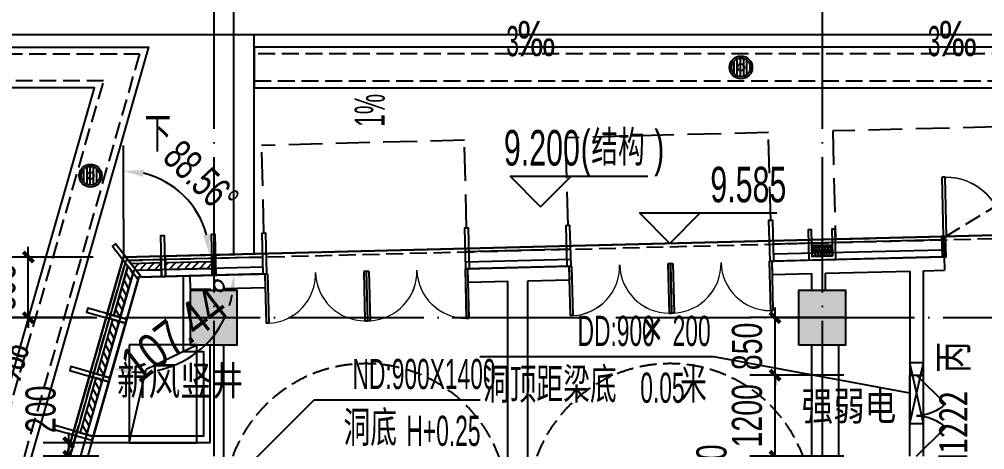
# Model space of a CAD drawing. Extents: x -409435 to 356702, y -107829 to 330904.
# Drawn here: x 20525 to 34807, y 192948 to 199310 of the extents above; entities that cross this region are included whole.
import ezdxf
from ezdxf.xclip import XClip

# ---------------------------------------------------------------- set-up
doc = ezdxf.new("R2010")
doc.units = 0
doc.header["$LTSCALE"] = 1000
doc.header["$MEASUREMENT"] = 0
doc.header["$XCLIPFRAME"] = 0
for name, pattern in [('104-14# 核心筒$0$DASH', [0.35, 0.25, -0.1]), ('104-14# 核心筒$0$DOTE', [2.42, 2, -0.2, 0.02, -0.2]), ('14#楼幕墙$0$DASH', [0.35, 0.25, -0.1]), ('X-104 14#平面$0$$0$DASH', [0.35, 0.25, -0.1]), ('X-104 14#平面$0$DASH', [0.35, 0.25, -0.1])]:
    doc.linetypes.add(name, pattern=pattern)
for name, color, linetype in [('01-标注_尺寸', 124, 'Continuous'), ('01-标注_符号', 200, 'Continuous'), ('02-TEXT_标注', 130, 'Continuous'), ('104-14# 核心筒$0$02-TEXT_标注', 130, 'Continuous'), ('104-14# 核心筒$0$A-C_玻璃幕墙', 140, 'Continuous'), ('104-14# 核心筒$0$A_AXIS-轴线', 36, '104-14# 核心筒$0$DOTE'), ('104-14# 核心筒$0$A_STR-砌块墙', 121, 'Continuous'), ('104-14# 核心筒$0$A_STR-砼柱', 51, 'Continuous'), ('104-14# 核心筒$0$DOOR_FIRE', 220, 'Continuous'), ('104-14# 核心筒$0$DOOR_FIRE_TEXT', 7, 'Continuous'), ('14#楼幕墙$0$A-C_玻璃幕墙', 140, 'Continuous'), ('14#楼幕墙$0$A-C_门', 150, 'Continuous'), ('PUB_HATCH', 8, 'Continuous'), ('X-104 14#平面$0$01-标注_尺寸', 124, 'Continuous'), ('X-104 14#平面$0$01-标注_标高', 200, 'Continuous'), ('X-104 14#平面$0$01-标注_符号', 200, 'Continuous'), ('X-104 14#平面$0$02-TEXT_标注', 130, 'Continuous'), ('X-104 14#平面$0$A-C_玻璃幕墙', 140, 'Continuous'), ('X-104 14#平面$0$A-C_窗', 140, 'Continuous'), ('X-104 14#平面$0$A-C_门', 150, 'Continuous'), ('X-104 14#平面$0$A-O_分水线', 127, 'Continuous'), ('X-104 14#平面$0$A-O_屋面', 201, 'Continuous'), ('X-104 14#平面$0$A-O_散水', 134, 'Continuous'), ('X-104 14#平面$0$A-SUR_保温', 222, 'Continuous'), ('X-104 14#平面$0$A-TECH_电气', 240, 'Continuous'), ('X-104 14#平面$0$A-TECH_结构', 21, 'Continuous'), ('X-104 14#平面$0$DUCT-新风管立管', 3, 'Continuous'), ('X-104 14#平面$0$DUCT-新风管端线', 2, 'Continuous'), ('建-标注-文本', 254, 'Continuous'), ('建-标注-索引', 75, 'Continuous')]:
    doc.layers.add(name, color=color, linetype=linetype)
doc.layers.add('104-14# 核心筒$0$04-不打印_辅助线', color=165, linetype='Continuous', plot=False)
doc.layers.add('14#楼幕墙$0$04-不打印_辅助线', color=165, linetype='Continuous', plot=False)
doc.styles.add('104-14# 核心筒$0$_TCH_WINDOW', font='STXIHEI_0.TTF', dxfattribs={"width": 0.8, "height": 3.5})
doc.styles.add('104-14# 核心筒$0$Standard', font='STXIHEI_0.TTF', dxfattribs={"width": 0.8})
doc.styles.add('_TCH_DIM', font='ros.shx', dxfattribs={"width": 0.8, "height": 2, "bigfont": 'jd.shx'})
doc.styles.add('_TCH_DIM_T3', font='ros.shx', dxfattribs={"width": 0.705882, "bigfont": 'jd.shx'})
doc.styles.add('X-104 14#平面$0$_TCH_DIM', font='ros.shx', dxfattribs={"width": 0.8, "bigfont": 'jd.shx'})
doc.styles.add('X-104 14#平面$0$_TCH_DIM_T3', font='ros.shx', dxfattribs={"width": 0.8, "bigfont": 'jd.shx'})
doc.styles.add('X-104 14#平面$0$Standard', font='STXIHEI_0.TTF', dxfattribs={"width": 0.8})
doc.dimstyles.new('_TCH_ARCH&&150', dxfattribs={"dimtxt": 446.25, "dimasz": 150, "dimexe": 375, "dimexo": 450, "dimgap": 189.375, "dimtad": 1, "dimdec": 0, "dimzin": 0, "dimdsep": 46, "dimtxsty": '_TCH_DIM_T3', "dimblk": 'ARCHTICK', "dimcen": 0.09, "dimclrt": 7, "dimazin": 2, "dimtfac": 1, "dimtdec": 0, "dimtix": 1, "dimtmove": 2, "dimatfit": 3, "dimfxl": 0, "dimtolj": 1, "dimtzin": 0, "dimarcsym": 0})
doc.dimstyles.new('_TCH_ARROW&&150', dxfattribs={"dimtxt": 446.25, "dimasz": 300, "dimexe": 375, "dimexo": 450, "dimgap": 150, "dimtad": 1, "dimdec": 0, "dimzin": 0, "dimdsep": 46, "dimtxsty": '_TCH_DIM_T3', "dimcen": 0.09, "dimclrt": 7, "dimazin": 2, "dimtfac": 1, "dimtdec": 0, "dimtix": 1, "dimtmove": 2, "dimatfit": 3, "dimfxl": 0, "dimtolj": 1, "dimtzin": 0, "dimarcsym": 0})
doc.dimstyles.new('X-104 14#平面$0$_TCH_ARROW&&150', dxfattribs={"dimtxt": 525, "dimasz": 300, "dimexe": 375, "dimexo": 450, "dimgap": 150, "dimtad": 1, "dimdec": 0, "dimzin": 0, "dimdsep": 46, "dimtxsty": 'X-104 14#平面$0$_TCH_DIM_T3', "dimcen": 0.09, "dimclrt": 7, "dimazin": 2, "dimtfac": 1, "dimtdec": 0, "dimtix": 1, "dimtmove": 2, "dimatfit": 3, "dimfxl": 0, "dimtolj": 1, "dimtzin": 0, "dimarcsym": 0})

# ---------------------------------------------------------------- blocks, each defined once
blk = doc.blocks.new('14#楼幕墙$0$A$C678332E3')
blk.add_lwpolyline([(0, 0), (60, 0), (60, 300), (0, 300)], close=True)
blk = doc.blocks.new('14#楼幕墙$0$A$C103B1A8E')
blk.add_lwpolyline([(0, 0), (60, 0), (60, 600), (0, 600)], close=True)
blk = doc.blocks.new('14#楼幕墙$0$$LinePat$岩棉板')
at = {"color": 0}
for p, q in [((0, -17), (12, -67)), ((12, -67), (24, -17))]:
    blk.add_line(p, q, dxfattribs=at)
for centre, start, end in [((12, -17), 0, 180), ((0, -67), 270, 0), ((24, -67), 180, 270)]:
    blk.add_arc(centre, 12, start, end, dxfattribs=at)
at = {"layer": 'Defpoints'}
blk.add_point((0, 0.1), dxfattribs=at)
at = {"layer": 'Defpoints', "color": 0}
blk.add_point((24, -84), dxfattribs=at)
blk = doc.blocks.new('*U485')
blk.add_lwpolyline([(300, 0), (0, 0), (0, 150), (300, 150)], close=True)
at = {"color": 8, "xscale": -1.785714284225998, "yscale": 1.782568518697715, "zscale": 1.782568518697715, "rotation": 180}
for p in [(0, 0), (43, 0), (86, 0), (129, 0), (171, 0), (214, 0), (257, 0)]:
    blk.add_blockref('14#楼幕墙$0$$LinePat$岩棉板', p, dxfattribs=at)
blk = doc.blocks.new('14#楼幕墙$0$A$C07E80D9E')
blk.add_lwpolyline([(-350, -50), (-50, -50), (-50, -450), (0, -450), (0, 0), (-400, 0), (-400, -450), (-350, -450)], close=True)
for points in [[(-50, -200), (-350, -200)], [(-50, -220), (-350, -220)]]:
    blk.add_lwpolyline(points)
at = {"layer": '14#楼幕墙$0$A-C_玻璃幕墙', "rotation": 180}
blk.add_blockref('*U485', (-50, -50), dxfattribs=at)
blk = doc.blocks.new('14#楼幕墙$0$A$C140B3602')
for points in [[(5663, 16206), (5658, 16806)], [(6413, 16211), (6408, 16811)], [(7163, 16217), (7158, 16817)]]:
    blk.add_lwpolyline(points)
for name, p, rotation in [('14#楼幕墙$0$A$C103B1A8E', (14603, 16275), 0.4441616165427244), ('14#楼幕墙$0$A$C103B1A8E', (5603, 16205), 0.4441616165427244), ('14#楼幕墙$0$A$C103B1A8E', (6353, 16211), 0.4441616165427244), ('14#楼幕墙$0$A$C103B1A8E', (7103, 16217), 0.4441616165427244), ('14#楼幕墙$0$A$C103B1A8E', (10103, 16240), 0.4441616165427244), ('14#楼幕墙$0$A$C103B1A8E', (11603, 16252), 0.4441616165427244), ('14#楼幕墙$0$A$C07E80D9E', (15183, 16279), 180.4441616166542), ('14#楼幕墙$0$A$C103B1A8E', (5243, 16185), 36.72208080828197), ('14#楼幕墙$0$A$C678332E3', (17153, 16295), 0.4441616165203613), ('14#楼幕墙$0$A$C103B1A8E', (5060, 15524), 73.00000000020853), ('14#楼幕墙$0$A$C103B1A8E', (4797, 14663), 73.00000000020853), ('14#楼幕墙$0$A$C103B1A8E', (4534, 13802), 73.00000000020853)]:
    blk.add_blockref(name, p, dxfattribs=dict(rotation=rotation))
blk = doc.blocks.new('14#楼幕墙$0$A$C22714246')
at = {"linetype": '14#楼幕墙$0$DASH'}
blk.add_lwpolyline([(1740, 497), (870, 0), (0, 497)], dxfattribs=at)
at = {"layer": '14#楼幕墙$0$A-C_玻璃幕墙', "color": 1}
blk.add_lwpolyline([(899, 122, 0, 25, 0), (802, 217, 0, 0, 0), (900, 340, 25, 0, 0), (796, 422, 0, 0, 0)], format="xyseb", dxfattribs=at)
blk = doc.blocks.new('14#楼幕墙$0$$DorLib2D$00000002')
for p, q in [((-0.5, 0), (-0.5, 0.4875)), ((-0.475, 0.4875), (-0.5, 0.4875)), ((-0.475, 0), (-0.475, 0.4875)), ((0.475, 0), (0.475, 0.4875)), ((0.475, 0.4875), (0.5, 0.4875)), ((0.5, 0), (0.5, 0.4875)), ((-0.5, 0), (-0.475, 0)), ((0.5, 0), (0.475, 0))]:
    blk.add_line(p, q)
at = {"lineweight": 13}
for centre, start, end in [((-0.4875, 0), 0, 88.53072), ((0.4875, 0), 91.46928, 180)]:
    blk.add_arc(centre, 0.4875, start, end, dxfattribs=at)
blk = doc.blocks.new('14#楼幕墙')
at = {"layer": '14#楼幕墙$0$A-C_玻璃幕墙'}
for p, q in [((62738, 196820), (22065, 195795)), ((34169, 196050), (31679, 195987)), ((28680, 195911), (27121, 195872)), ((34172, 195900), (31683, 195837)), ((22065, 195795), (17309, 179208)), ((22103, 195746), (18897, 184563)), ((24122, 195796), (22103, 195746)), ((28684, 195761), (27125, 195722)), ((34175, 195800), (31686, 195737)), ((22217, 195598), (19041, 184522)), ((24126, 195646), (22217, 195598)), ((24128, 195547), (22293, 195500)), ((28687, 195661), (27127, 195622)), ((22293, 195500), (19137, 184494))]:
    blk.add_line(p, q, dxfattribs=at)
blk.add_lwpolyline([(120742, 216995), (99427, 222925), (92266, 197155), (62308, 195791), (62738, 196820), (22065, 195795), (17309, 179208), (53491, 179840), (52927, 177185), (83500, 178466), (82418, 175654), (109062, 173768), (119297, 188914), (117563, 189300)], close=True, dxfattribs=at)
at = {"layer": '14#楼幕墙$0$A-C_玻璃幕墙', "linetype": '14#楼幕墙$0$DASH', "ltscale": 2}
blk.add_lwpolyline([(37826, 196192), (37786, 197791), (32558, 197660), (32598, 196060)], close=True, dxfattribs=at)
for points in [[(27109, 197522), (24110, 197447)], [(27142, 196223), (27109, 197522)], [(31608, 197636), (28609, 197560)], [(28642, 196261), (28609, 197560)], [(31641, 196336), (31608, 197636)], [(24143, 196147), (24110, 197447)]]:
    blk.add_lwpolyline(points, dxfattribs=at)
at = {"layer": '14#楼幕墙$0$04-不打印_辅助线', "rotation": 181.4441616166519}
blk.add_blockref('14#楼幕墙$0$A$C22714246', (35954, 196641), dxfattribs=at)
at = {"layer": '14#楼幕墙$0$A-C_玻璃幕墙', "rotation": 1.000000000000248}
blk.add_blockref('14#楼幕墙$0$A$C140B3602', (17309, 179208), dxfattribs=at)
at = {"layer": '14#楼幕墙$0$A-C_门', "zscale": 100}
for p, xscale, yscale, rotation in [((35097, 196123), -1800, 1800, 1.444161616647518), ((29406, 195680), -1500, -1500, 1.444161616437499), ((30906, 195717), -1500, -1500, 1.444161616437499), ((24908, 195566), -1500, -1500, 1.444161616653981), ((26407, 195604), -1500, -1500, 1.444161616653981)]:
    blk.add_blockref('14#楼幕墙$0$$DorLib2D$00000002', p, dxfattribs=dict(at, xscale=xscale, yscale=yscale, rotation=rotation))
blk = doc.blocks.new('104-14# 核心筒$0$$DorLib2D$00000116')
at = {"color": 0}
for p, q in [((-0.5, 0), (-0.146, 0.354)), ((0.5, 0), (0.146, 0.354))]:
    blk.add_line(p, q, dxfattribs=at)
for centre, start, end in [((-0.5, 0), 0, 45), ((0.5, 0), 135, 180)]:
    blk.add_arc(centre, 0.5, start, end, dxfattribs=at)
blk = doc.blocks.new('_FZH')
blk.add_lwpolyline([(-0.5, -0.5), (0.5, -0.5), (0.5, 0.5), (-0.5, 0.5)], close=True)
at = {"layer": 'PUB_HATCH'}
blk.add_solid([(-0.5, -0.5), (0.5, -0.5), (-0.5, 0.5), (0.5, 0.5)], dxfattribs=at)
blk = doc.blocks.new('104-14# 核心筒')
at = {"layer": '104-14# 核心筒$0$04-不打印_辅助线', "linetype": '104-14# 核心筒$0$DASH'}
for centre in [(25650, 192120), (30150, 192120)]:
    blk.add_arc(centre, 2100, 0, 180, dxfattribs=at)
at = {"layer": '104-14# 核心筒$0$A-C_玻璃幕墙'}
blk.add_lwpolyline([(82417.6, 175653.6), (83499.8, 178465.9), (52926.6, 177184.7), (53491, 179839.8), (17309.3, 179208.2), (22065.4, 195794.6), (62738.3, 196820), (62307.5, 195791.2), (92265.6, 197155.1), (99426.9, 222925), (120741.8, 216994.6), (117562.9, 189300.5), (119297.3, 188914.5), (109062.3, 173767.9), (82417.6, 175653.6)], dxfattribs=at)
at = {"layer": '104-14# 核心筒$0$A_AXIS-轴线'}
for p, q in [((23400, 228733.6), (23400, 169654.9)), ((32400, 228733.6), (32400, 169654.9)), ((-9370.1, 194900), (120259.9, 194900))]:
    blk.add_line(p, q, dxfattribs=at)
at = {"layer": '104-14# 核心筒$0$A_STR-砌块墙'}
for p, q in [((31655.8, 195736.3), (32347.5, 195753.7)), ((31655.8, 195736.3), (31660.8, 195536.4)), ((32347.5, 195753.7), (33797.5, 195790.3)), ((33797.5, 195790.3), (34204.9, 195800.6)), ((34204.9, 195800.6), (34210, 195600.6)), ((23047.5, 195519.3), (23447.5, 195529.4)), ((23047.5, 195519.3), (23052.5, 195319.3)), ((23447.5, 195529.4), (24158.1, 195547.3)), ((24158.1, 195547.3), (24163.2, 195347.3)), ((27157.2, 195622.9), (27897.5, 195641.6)), ((27157.2, 195622.9), (27162.2, 195423)), ((27897.5, 195641.6), (28656.7, 195660.7)), ((28656.7, 195660.7), (28661.8, 195460.8)), ((31660.8, 195536.4), (32250, 195551.2)), ((32250, 195300), (32250, 195551.2)), ((32450, 195556.3), (33700, 195587.8)), ((32450, 195300), (32450, 195556.3)), ((33700, 195587.8), (33700, 194050)), ((33900, 195592.8), (34210, 195600.6)), ((33900, 194050), (33900, 195592.8)), ((27162.2, 195423), (27750, 195437.8)), ((27750, 186100), (27750, 195437.8)), ((28050, 195445.3), (28661.8, 195460.8)), ((28050, 186100), (28050, 195445.3)), ((23052.5, 195319.3), (23350, 195326.8)), ((23350, 195300), (23350, 195326.8)), ((23550, 195331.9), (24163.2, 195347.3)), ((23550, 195300), (23550, 195331.9)), ((23350, 193050), (23350, 194500)), ((23550, 192950), (23550, 194500)), ((32250, 192450), (32250, 194500)), ((32650, 192500), (32650, 194500)), ((33700, 194050), (33900, 194050)), ((21590.4, 193050), (21189, 191650)), ((23350, 193050), (21590.4, 193050)), ((23550, 191750), (23550, 192950))]:
    blk.add_line(p, q, dxfattribs=at)
at = {"layer": '104-14# 核心筒$0$DOOR_FIRE'}
for p, q in [((33700, 192850), (33700, 194050)), ((33900, 192850), (33900, 194050))]:
    blk.add_line(p, q, dxfattribs=at)
at = {"layer": '104-14# 核心筒$0$A_STR-砼柱', "xscale": 700, "yscale": 800, "zscale": 800}
for p in [(23400, 194900), (32400, 194900)]:
    blk.add_blockref('_FZH', p, dxfattribs=at)
at = {"layer": '104-14# 核心筒$0$DOOR_FIRE', "xscale": 1200, "yscale": -1200, "zscale": 200, "rotation": 90.00000000036394}
blk.add_blockref('104-14# 核心筒$0$$DorLib2D$00000116', (33800, 193450), dxfattribs=at)
at = {"layer": '104-14# 核心筒$0$02-TEXT_标注', "style": '104-14# 核心筒$0$Standard', "width": 0.8}
blk.add_text('强弱电', height=428.14, dxfattribs=at).set_placement((32096.3, 193380.6))
at = {"layer": '104-14# 核心筒$0$DOOR_FIRE_TEXT', "style": '104-14# 核心筒$0$_TCH_WINDOW', "width": 0.8}
for s, height, p in [('丙', 428.1, (34550.8, 194081.1)), ('FM1222', 428.14, (34550.8, 192421.3))]:
    blk.add_text(s, height=height, rotation=90, dxfattribs=at).set_placement(p)
blk = doc.blocks.new('*U387')
h = blk.add_hatch()
h.set_pattern_fill('ANSI31', color=256, scale=50)
h.set_pattern_definition([(45, (-55312.376, 120006.8), (-56.1266, 56.1266), [])])
h.paths.add_polyline_path([(-840, 100), (0, 100), (0, 200), (-840, 200)])
for points in [[(-840, 0), (0, 0), (0, 300), (-840, 300)], [(-840, 100), (0, 100), (0, 200), (-840, 200)]]:
    blk.add_lwpolyline(points, close=True)
blk = doc.blocks.new('*U388')
h = blk.add_hatch()
h.set_pattern_fill('ANSI31', color=256, scale=50)
h.set_pattern_definition([(45, (-55162.376, 120006.8), (-56.1266, 56.1266), [])])
h.paths.add_polyline_path([(-690, 100), (0, 100), (0, 200), (-690, 200)])
for points in [[(-690, 0), (0, 0), (0, 300), (-690, 300)], [(-690, 100), (0, 100), (0, 200), (-690, 200)]]:
    blk.add_lwpolyline(points, close=True)
blk = doc.blocks.new('X-104 14#平面$0$byc-33')
h = blk.add_hatch()
h.set_pattern_fill('ANSI31', color=256, scale=50, angle=74)
h.set_pattern_definition([(119, (-22113.925, -194875.63), (-69.42294, -38.481764), [])])
h.paths.add_polyline_path([(93, 687), (17, 785), (-192, 55), (-96, 28)])
for points in [[(-288, 83), (-59, 883)], [(-59, 883), (169, 589)], [(-192, 55), (17, 785)], [(-96, 28), (93, 687)], [(0, 0), (169, 589)], [(-288, 83), (0, 0)]]:
    blk.add_lwpolyline(points)
blk.add_lwpolyline([(93, 687), (17, 785), (-192, 55), (-96, 28)], close=True)
blk = doc.blocks.new('X-104 14#平面$0$byc-32')
h = blk.add_hatch()
h.set_pattern_fill('ANSI31', color=256, scale=50, angle=1.4442)
h.set_pattern_definition([(46.44416, (-22628.63, -195508.72), (-57.523315, 54.69423), [])])
h.paths.add_polyline_path([(-5, 200), (-450, 189), (-374, 91), (-3, 100)])
for points in [[(-8, 300), (-526, 287)], [(-526, 287), (-298, -8)], [(0, 0), (-8, 300)], [(-298, -8), (0, 0)]]:
    blk.add_lwpolyline(points)
blk.add_lwpolyline([(-5, 200), (-450, 189), (-374, 91), (-3, 100)], close=True)
blk = doc.blocks.new('X-104 14#平面$0$ydl')
h = blk.add_hatch()
h.set_pattern_fill('ANSI31', color=8, scale=30, angle=45)
h.set_pattern_definition([(90, (0, 0), (-47.625, 1e-14), [])])
edge = h.paths.add_edge_path()
edge.add_arc((0, 0), 138, 0, 360)
for radius in [168, 138]:
    blk.add_circle((0, 0), radius)
blk = doc.blocks.new('X-104 14#平面$0$ydlzh')
at = {"layer": 'X-104 14#平面$0$A-O_分水线'}
for p in [(-59670, -7179), (-69292, -8780)]:
    blk.add_blockref('X-104 14#平面$0$ydl', p, dxfattribs=at)
blk = doc.blocks.new('*U422')
blk.add_lwpolyline([(200, 0), (200, 900), (0, 900), (0, 0), (200, 0), (0, 900), (0, 0), (200, 900)])
blk = doc.blocks.new('X-104 14#平面$0$dd')
at = {"layer": 'X-104 14#平面$0$A-TECH_电气'}
blk.add_blockref('*U422', (33763, -105766), dxfattribs=at)
blk = doc.blocks.new('X-104 14#平面$0$$DorLib2D$00000002')
for p, q in [((-0.5, 0), (-0.5, 0.4875)), ((-0.475, 0.4875), (-0.5, 0.4875)), ((-0.475, 0), (-0.475, 0.4875)), ((0.475, 0), (0.475, 0.4875)), ((0.475, 0.4875), (0.5, 0.4875)), ((0.5, 0), (0.5, 0.4875)), ((-0.5, 0), (-0.475, 0)), ((0.5, 0), (0.475, 0))]:
    blk.add_line(p, q)
at = {"lineweight": 13}
for centre, start, end in [((-0.4875, 0), 0, 88.53072), ((0.4875, 0), 91.46928, 180)]:
    blk.add_arc(centre, 0.4875, start, end, dxfattribs=at)
blk = doc.blocks.new('*D2619')
at = {"layer": 'Defpoints', "color": 0, "transparency": 16777216}
for p in [(22293, 195500), (22662, 195510), (22191, 195145), (22770, 194177)]:
    blk.add_point(p, dxfattribs=at)
at = {"layer": 'X-104 14#平面$0$01-标注_尺寸', "color": 0, "lineweight": -2, "transparency": 16777216}
for p, q in [((23112, 195521), (24074, 195545)), ((22067, 194713), (21802, 193788))]:
    blk.add_line(p, q, dxfattribs=at)
for start, end in [(342.5718, 349.1963), (281.0156, 334.4286), (266.2479, 272.8724)]:
    blk.add_arc((22293, 195500), 1406, start, end, dxfattribs=at)
at = {"layer": 'X-104 14#平面$0$01-标注_尺寸', "color": 0, "transparency": 16777216}
for points in [[(23624, 195241), (23724, 195233), (23699, 195536)], [(22192, 194048), (22210, 194146), (21905, 194149)]]:
    blk.add_solid(points, dxfattribs=at)
at = {"layer": 'X-104 14#平面$0$01-标注_尺寸', "color": 7, "transparency": 16777216, "insert": (22901, 194714), "char_height": 525, "attachment_point": 5, "rotation": 37.7221, "style": 'X-104 14#平面$0$_TCH_DIM_T3'}
blk.add_mtext('\\A1;107.44°', dxfattribs=at)
blk = doc.blocks.new('ddcc')
at = {"layer": '01-标注_符号'}
for p, q in [((30801, 194323), (27340, 194323)), ((33700, 193784), (30801, 194323))]:
    blk.add_line(p, q, dxfattribs=at)
at = {"layer": '02-TEXT_标注', "style": '_TCH_DIM'}
for s, height, width, p in [('DD:900', 446.2, 0.564706, (28784, 194481)), ('×', 521, 0.8, (29724, 194481)), ('200', 446.2, 0.564706, (30190, 194481)), ('洞顶距梁底', 520.9, 0.8, (27383, 193641)), ('0.05', 446.2, 0.564706, (29711, 193641)), ('米', 521, 0.8, (30299, 193641))]:
    blk.add_text(s, height=height, dxfattribs=dict(at, width=width)).set_placement(p)
blk = doc.blocks.new('A$C1940634B')
at = {"layer": '建-标注-索引'}
for p, q in [((-92350, 192350), (-91013, 193687)), ((-91013, 193687), (-88558, 193687))]:
    blk.add_line(p, q, dxfattribs=at)
at = {"layer": '建-标注-文本', "style": '_TCH_DIM'}
for s, height, width, p in [('ND:900X1400', 446.25, 0.564706, (-90446, 193844)), ('洞底', 520.9, 0.8, (-90579, 193004)), ('H+0.25', 446.2, 0.564706, (-89648, 193004))]:
    blk.add_text(s, height=height, dxfattribs=dict(at, width=width)).set_placement(p)
blk = doc.blocks.new('_ArchTick')
at = {"color": 0, "linetype": 'ByBlock', "const_width": 0.4}
blk.add_lwpolyline([(-0.5, -0.5), (0.5, 0.5)], dxfattribs=at)
blk = doc.blocks.new('*D619')
at = {"layer": '01-标注_尺寸', "color": 0, "lineweight": -2, "transparency": 16777216}
for p, q in [((20658, 195795), (20658, 195945)), ((21615, 195795), (20283, 195795)), ((20658, 194900), (20658, 195795)), ((21615, 194900), (20283, 194900)), ((20658, 194900), (20658, 194750))]:
    blk.add_line(p, q, dxfattribs=at)
at = {"layer": 'Defpoints', "color": 0, "transparency": 16777216}
for p in [(20658, 195795), (22065, 195795), (22065, 194900)]:
    blk.add_point(p, dxfattribs=at)
at = {"layer": '01-标注_尺寸', "color": 0, "lineweight": -2, "transparency": 16777216, "xscale": 150, "yscale": 150, "zscale": 150}
for p, rotation in [((20658, 195795), 270), ((20658, 194900), 90)]:
    blk.add_blockref('_ArchTick', p, dxfattribs=dict(at, rotation=rotation))
at = {"layer": '01-标注_尺寸', "color": 7, "transparency": 16777216, "insert": (20246, 195347), "char_height": 446.2, "attachment_point": 5, "rotation": 90, "style": '_TCH_DIM_T3'}
blk.add_mtext('\\A1;895', dxfattribs=at)
blk = doc.blocks.new('*D620')
at = {"layer": '01-标注_尺寸', "color": 0, "lineweight": -2, "transparency": 16777216}
for p, q in [((22065, 196367), (22065, 197443)), ((22638, 195809), (23714, 195836))]:
    blk.add_line(p, q, dxfattribs=at)
blk.add_arc((22065, 195795), 1274, 14.9704, 76.4738, dxfattribs=at)
at = {"layer": '01-标注_尺寸', "color": 0, "transparency": 16777216}
for points in [[(22357, 196983), (22369, 197083), (22065, 197068)], [(23345, 196131), (23246, 196117), (23339, 195827)]]:
    blk.add_solid(points, dxfattribs=at)
at = {"layer": 'Defpoints', "color": 0, "transparency": 16777216}
for p in [(23158, 196450), (22065, 195917), (22065, 195795), (22188, 195798)]:
    blk.add_point(p, dxfattribs=at)
at = {"layer": '01-标注_尺寸', "color": 7, "transparency": 16777216, "insert": (23215, 196974), "char_height": 446.2, "attachment_point": 5, "rotation": 315.7221, "style": '_TCH_DIM_T3'}
blk.add_mtext('\\A1;88.56°', dxfattribs=at)
blk = doc.blocks.new('*D1892')
at = {"layer": '01-标注_尺寸', "color": 0, "lineweight": -2, "transparency": 16777216}
for p, q in [((19522, 196524), (19563, 196668)), ((20241, 196318), (19161, 196627)), ((19274, 195659), (19522, 196524)), ((19993, 195453), (18913, 195762)), ((19274, 195659), (19232, 195515))]:
    blk.add_line(p, q, dxfattribs=at)
at = {"layer": 'Defpoints', "color": 0, "transparency": 16777216}
for p in [(19522, 196524), (20673, 196194), (20425, 195329)]:
    blk.add_point(p, dxfattribs=at)
at = {"layer": '01-标注_尺寸', "color": 0, "lineweight": -2, "transparency": 16777216, "xscale": 150, "yscale": 150, "zscale": 150}
for p, rotation in [((19522, 196524), 253.9999999999988), ((19274, 195659), 73.99999999999886)]:
    blk.add_blockref('_ArchTick', p, dxfattribs=dict(at, rotation=rotation))
at = {"layer": '01-标注_尺寸', "color": 7, "transparency": 16777216, "insert": (19001, 196205), "char_height": 446.2, "attachment_point": 5, "rotation": 74, "style": '_TCH_DIM_T3'}
blk.add_mtext('\\A1;900', dxfattribs=at)
blk = doc.blocks.new('*D2210')
at = {"layer": '01-标注_尺寸', "color": 0, "lineweight": -2, "transparency": 16777216}
for p, q in [((21255, 193050), (21255, 193200)), ((21700, 193050), (20880, 193050)), ((21255, 192850), (21255, 193050)), ((21700, 192850), (20880, 192850)), ((21255, 192850), (21255, 192700))]:
    blk.add_line(p, q, dxfattribs=at)
at = {"layer": 'Defpoints', "color": 0, "transparency": 16777216}
for p in [(21255, 193050), (22150, 193050), (22150, 192850)]:
    blk.add_point(p, dxfattribs=at)
at = {"layer": '01-标注_尺寸', "color": 0, "lineweight": -2, "transparency": 16777216, "xscale": 150, "yscale": 150, "zscale": 150}
for p, rotation in [((21255, 193050), 270), ((21255, 192850), 90)]:
    blk.add_blockref('_ArchTick', p, dxfattribs=dict(at, rotation=rotation))
at = {"layer": '01-标注_尺寸', "color": 7, "transparency": 16777216, "insert": (20842, 193544), "char_height": 446.2, "attachment_point": 5, "rotation": 90, "style": '_TCH_DIM_T3'}
blk.add_mtext('\\A1;200', dxfattribs=at)
blk = doc.blocks.new('*D2211')
at = {"layer": '01-标注_尺寸', "color": 0, "lineweight": -2, "transparency": 16777216}
for p, q in [((21255, 192850), (21255, 193000)), ((21700, 192850), (20880, 192850)), ((21255, 191850), (21255, 192850)), ((21700, 191850), (20880, 191850)), ((21255, 191850), (21255, 191700))]:
    blk.add_line(p, q, dxfattribs=at)
at = {"layer": 'Defpoints', "color": 0, "transparency": 16777216}
for p in [(21255, 192850), (22150, 192850), (22150, 191850)]:
    blk.add_point(p, dxfattribs=at)
at = {"layer": '01-标注_尺寸', "color": 0, "lineweight": -2, "transparency": 16777216, "xscale": 150, "yscale": 150, "zscale": 150}
for p, rotation in [((21255, 192850), 270), ((21255, 191850), 90)]:
    blk.add_blockref('_ArchTick', p, dxfattribs=dict(at, rotation=rotation))
at = {"layer": '01-标注_尺寸', "color": 7, "transparency": 16777216, "insert": (20842, 192350), "char_height": 446.2, "attachment_point": 5, "rotation": 90, "style": '_TCH_DIM_T3'}
blk.add_mtext('\\A1;1000', dxfattribs=at)
blk = doc.blocks.new('*D2362')
at = {"layer": '01-标注_尺寸', "color": 0, "lineweight": -2, "transparency": 16777216}
for p, q in [((31705, 194900), (31705, 195050)), ((32725, 194900), (31330, 194900)), ((31705, 194050), (31705, 194900)), ((32725, 194050), (31330, 194050)), ((31705, 194050), (31705, 193900))]:
    blk.add_line(p, q, dxfattribs=at)
at = {"layer": 'Defpoints', "color": 0, "transparency": 16777216}
for p in [(31705, 194900), (33175, 194900), (33175, 194050)]:
    blk.add_point(p, dxfattribs=at)
at = {"layer": '01-标注_尺寸', "color": 0, "lineweight": -2, "transparency": 16777216, "xscale": 150, "yscale": 150, "zscale": 150}
for p, rotation in [((31705, 194900), 270), ((31705, 194050), 90)]:
    blk.add_blockref('_ArchTick', p, dxfattribs=dict(at, rotation=rotation))
at = {"layer": '01-标注_尺寸', "color": 7, "transparency": 16777216, "insert": (31292, 194475), "char_height": 446.2, "attachment_point": 5, "rotation": 90, "style": '_TCH_DIM_T3'}
blk.add_mtext('\\A1;850', dxfattribs=at)
blk = doc.blocks.new('*D2363')
at = {"layer": '01-标注_尺寸', "color": 0, "lineweight": -2, "transparency": 16777216}
for p, q in [((32725, 194050), (31330, 194050)), ((31705, 192850), (31705, 194050)), ((32725, 192850), (31330, 192850))]:
    blk.add_line(p, q, dxfattribs=at)
at = {"layer": 'Defpoints', "color": 0, "transparency": 16777216}
for p in [(31705, 194050), (33175, 194050), (33175, 192850)]:
    blk.add_point(p, dxfattribs=at)
at = {"layer": '01-标注_尺寸', "color": 0, "lineweight": -2, "transparency": 16777216, "xscale": 150, "yscale": 150, "zscale": 150}
for p, rotation in [((31705, 194050), 90), ((31705, 192850), 270)]:
    blk.add_blockref('_ArchTick', p, dxfattribs=dict(at, rotation=rotation))
at = {"layer": '01-标注_尺寸', "color": 7, "transparency": 16777216, "insert": (31292, 193450), "char_height": 446.2, "attachment_point": 5, "rotation": 90, "style": '_TCH_DIM_T3'}
blk.add_mtext('\\A1;1200', dxfattribs=at)
blk = doc.blocks.new('*D2364')
at = {"layer": '01-标注_尺寸', "color": 0, "lineweight": -2, "transparency": 16777216}
for p, q in [((31705, 192850), (31705, 193000)), ((32725, 192850), (31330, 192850)), ((31705, 192500), (31705, 192850)), ((32725, 192500), (31330, 192500)), ((31705, 192500), (31705, 192350))]:
    blk.add_line(p, q, dxfattribs=at)
at = {"layer": 'Defpoints', "color": 0, "transparency": 16777216}
for p in [(31705, 192850), (33175, 192850), (33175, 192500)]:
    blk.add_point(p, dxfattribs=at)
at = {"layer": '01-标注_尺寸', "color": 0, "lineweight": -2, "transparency": 16777216, "xscale": 150, "yscale": 150, "zscale": 150}
for p, rotation in [((31705, 192850), 270), ((31705, 192500), 90)]:
    blk.add_blockref('_ArchTick', p, dxfattribs=dict(at, rotation=rotation))
at = {"layer": '01-标注_尺寸', "color": 7, "transparency": 16777216, "insert": (30767, 192675), "char_height": 446.2, "attachment_point": 5, "rotation": 90, "style": '_TCH_DIM_T3'}
blk.add_mtext('\\A1;350', dxfattribs=at)
blk = doc.blocks.new('X-104 14#平面')
blk.add_line((32050, 194900), (32750, 194900))
for centre in [(31200, 198600), (21578.3, 196998.4)]:
    blk.add_circle(centre, 50)
at = {"layer": 'X-104 14#平面$0$01-标注_标高'}
for p, q in [((28236.7, 196540.8), (27786.7, 196990.8)), ((27786.7, 196990.8), (29821.5, 196990.8)), ((28236.7, 196540.8), (28686.7, 196990.8)), ((30148.7, 195998.4), (29698.7, 196448.4)), ((29698.7, 196448.4), (31733.5, 196448.4)), ((30148.7, 195998.4), (30598.7, 196448.4))]:
    blk.add_line(p, q, dxfattribs=at)
at = {"layer": 'X-104 14#平面$0$01-标注_符号'}
blk.add_lwpolyline([(22869.5, 197614.1, 0, 0, 0), (23719.5, 197614.1, 120, 0, 0), (24169.5, 197614.1, 0, 0, 0)], format="xyseb", dxfattribs=at)
at = {"layer": 'X-104 14#平面$0$A-C_玻璃幕墙'}
for points in [[(82417.6, 175653.6), (83499.8, 178465.9), (52926.6, 177184.7), (53491, 179839.8), (17309.3, 179208.2), (22065.4, 195794.6), (62738.3, 196820), (62307.5, 195791.2), (92265.6, 197155.1), (99426.9, 222925), (120741.8, 216994.6), (117562.9, 189300.5), (119297.3, 188914.5), (109062.3, 173767.9), (82417.6, 175653.6)], [(34197.4, 196100.5), (34204.9, 195800.6)]]:
    blk.add_lwpolyline(points, dxfattribs=at)
at = {"layer": 'X-104 14#平面$0$A-O_屋面', "ltscale": 5}
for points in [[(23400, 199080), (8894.2, 199080), (6166.3, 186245.9)], [(67250, 199080), (23400, 199080)]]:
    blk.add_lwpolyline(points, dxfattribs=at)
at = {"layer": 'X-104 14#平面$0$A-O_散水'}
for points in [[(91629.3, 207692.9), (86552.7, 198900), (24000, 198900), (24000, 198300), (86899.1, 198300), (92226.2, 207526.9)], [(-5012.4, 174202.6), (-2140.5, 187714.1), (6281.8, 185923.8), (9040, 198900), (22435.7, 198900), (15786.4, 175711.3), (41830.4, 176848.4), (41499.5, 174770.9), (82900.2, 176907.7), (82664.3, 176294.7), (40790.5, 174133.5), (41122.2, 176216.9)], [(9525.9, 198300), (6744, 185212.2), (-1678.4, 187002.4), (-4264.4, 174835.8), (15154.3, 175683.7), (21639.4, 198300)]]:
    blk.add_lwpolyline(points, close=True, dxfattribs=at)
at = {"layer": 'X-104 14#平面$0$A-O_散水', "linetype": 'X-104 14#平面$0$DASH'}
for points in [[(91728.8, 207665.3), (86610.4, 198800), (24000, 198800), (24000, 198400), (86841.3, 198400), (92126.7, 207554.5)], [(-4887.8, 174308.1), (-2063.5, 187595.5), (6358.8, 185805.2), (9121, 198800), (22303, 198800), (15652, 175605.3), (41712.4, 176743.1), (41381.4, 174664.6), (82860.9, 176805.6), (82703.6, 176396.9), (40908.7, 174239.7), (41240.3, 176322.1)], [(9444.9, 198400), (6666.9, 185330.8), (-1755.4, 187121), (-4389.1, 174730.3), (15230.6, 175586.9), (21772.1, 198400)]]:
    blk.add_lwpolyline(points, close=True, dxfattribs=at)
at = {"layer": 'X-104 14#平面$0$A-SUR_保温'}
blk.add_lwpolyline([(22950, 195519.3), (22950, 194400), (23250, 194400), (23250, 193150), (21619.1, 193150)], dxfattribs=at)
at = {"layer": 'X-104 14#平面$0$A-TECH_结构'}
for p, q in [((23700, 195828.3), (23700, 199400)), ((24000, 195828.3), (24000, 199080))]:
    blk.add_line(p, q, dxfattribs=at)
at = {"layer": 'X-104 14#平面$0$A-TECH_结构', "linetype": 'X-104 14#平面$0$$0$DASH'}
blk.add_lwpolyline([(82521.6, 175784.7), (83573.8, 178519), (52988.9, 177237.3), (53553, 179890.9), (17376, 179259.4), (22103.3, 195745.6), (62662.4, 196768.1), (62230.9, 195737.7), (92304.1, 197106.8), (95072, 207067.2)], dxfattribs=at)
at = {"layer": 'X-104 14#平面$0$A-TECH_结构'}
blk.add_lwpolyline([(23700, 199080), (23700, 199700)], dxfattribs=at)
at = {"layer": 'X-104 14#平面$0$DUCT-新风管立管'}
for p, q in [((23150, 194500), (22150, 194500)), ((22150, 194500), (22150, 193050)), ((23150, 193050), (23150, 194500)), ((22150, 193050), (23150, 193050))]:
    blk.add_line(p, q, dxfattribs=at)
at = {"layer": 'X-104 14#平面$0$DUCT-新风管端线'}
for p, q in [((22400, 194137.5), (23150, 194500)), ((22150, 193050), (22400, 194137.5))]:
    blk.add_line(p, q, dxfattribs=at)
ref = blk.add_blockref('104-14# 核心筒', (0, 0))
XClip(ref).set_block_clipping_path([(-38664.3623821461, -25500), (139216.5485069363, 330900)])
for name, p in [('X-104 14#平面$0$dd', (-62.7, 299100)), ('14#楼幕墙', (0, 0)), ('X-104 14#平面$0$ydlzh', (90870.4, 205778.6))]:
    blk.add_blockref(name, p)
at = {"layer": 'X-104 14#平面$0$A-C_窗'}
for name, p in [('X-104 14#平面$0$byc-32', (22628.6, 195508.7)), ('X-104 14#平面$0$byc-33', (22113.9, 194875.6))]:
    blk.add_blockref(name, p, dxfattribs=at)
for name, p, rotation in [('*U388', (23378.4, 195527.6), 1.444161616200121), ('*U387', (22097.4, 194818), 73.99999999998772), ('*U387', (21849.3, 193952.8), 73.99999999998772)]:
    blk.add_blockref(name, p, dxfattribs=dict(at, rotation=rotation))
at = {"layer": 'X-104 14#平面$0$A-C_门', "zscale": 100}
for p, xscale, yscale, rotation in [((35097.1, 196123.2), 1800, 1800, 1.444161616647469), ((29406.5, 195679.6), 1500, 1500, 181.4441616166474), ((30906, 195717.4), 1500, 1500, 181.4441616166474), ((24907.9, 195566.2), 1500, 1500, 181.4441616166474), ((26407.4, 195604), 1500, 1500, 181.4441616166474)]:
    blk.add_blockref('X-104 14#平面$0$$DorLib2D$00000002', p, dxfattribs=dict(at, xscale=xscale, yscale=yscale, rotation=rotation))
at = {"layer": 'X-104 14#平面$0$02-TEXT_标注'}
for s, height, style, width, p in [('下', 520.9, 'X-104 14#平面$0$_TCH_DIM', 0.8, (22376.7, 197351.6)), ('9.200', 525, 'X-104 14#平面$0$_TCH_DIM', 0.64, (27693.5, 197148.3)), ('(', 525, 'X-104 14#平面$0$_TCH_DIM', 0.64, (28829.3, 197148.3)), ('结构', 520.93, 'X-104 14#平面$0$_TCH_DIM', 0.8, (28986.1, 197148.3)), (')', 525, 'X-104 14#平面$0$_TCH_DIM', 0.64, (29917.2, 197148.3)), ('9.585', 525, 'X-104 14#平面$0$_TCH_DIM', 0.64, (30747.7, 196605.9)), ('新风竖井', 428.14, 'X-104 14#平面$0$Standard', 0.8, (21969.7, 193753.8))]:
    blk.add_text(s, height=height, dxfattribs=dict(at, style=style, width=width)).set_placement(p)
at = {"layer": 'X-104 14#平面$0$01-标注_尺寸'}
dim = blk.add_angular_dim_3p(base=(22769.6669, 194177.4325), center=(22293.0354, 195500.2609), p1=(22191.2703, 195145.3636), p2=(22662.1176, 195509.5657), dimstyle='X-104 14#平面$0$_TCH_ARROW&&150', override={"dimgap": 0}, dxfattribs=at)
dim.commit()
dim.dimension.update_dxf_attribs({"geometry": '*D2619', "text_midpoint": (22900.9376, 194714.3536), "dimtype": 165, "text_rotation": 37.72208})

msp = doc.modelspace()

# ---------------------------------------------------------------- linework, layer by layer
at = {"layer": '01-标注_尺寸'}
msp.add_lwpolyline([(22065.4, 196367.2), (22065.4, 195794.6)], dxfattribs=at)
at = {"layer": '01-标注_符号'}
for points in [[(27441.1, 198608.1, 0, 0, 0), (28054.6, 198608.1, 120, 0, 0), (28504.6, 198608.1, 0, 0, 0)], [(34740, 198608.1, 0, 0, 0), (34126.4, 198608.1, 120, 0, 0), (33676.4, 198608.1, 0, 0, 0)], [(26088.7, 197364, 0, 0, 0), (26088.7, 197921.1, 120, 0, 0), (26088.7, 198371.1, 0, 0, 0)], [(20586.2, 193556.9, 0, 0, 0), (20687.8, 193909.7, 120, 0, 0), (20812.4, 194342.1, 0, 0, 0)]]:
    msp.add_lwpolyline(points, format="xyseb", dxfattribs=at)

# ---------------------------------------------------------------- block references
for name, p in [('X-104 14#平面', (0, 0)), ('ddcc', (0, 0)), ('A$C1940634B', (115900, 0))]:
    msp.add_blockref(name, p)

# ---------------------------------------------------------------- texts
at = {"layer": '02-TEXT_标注', "style": '_TCH_DIM'}
for s, height, width, p in [('‰', 520.9, 0.8, (27897.3, 198765.6)), ('‰', 520.9, 0.8, (34132.7, 198765.6)), ('3', 446.2, 0.564706, (27729.3, 198765.6)), ('3', 446.2, 0.564706, (33964.7, 198765.6))]:
    msp.add_text(s, height=height, dxfattribs=dict(at, width=width)).set_placement(p)
for s, height, rotation, width, p in [('1%%%', 446.25, 90, 0.564706, (25931.2, 197720.5)), ('‰', 520.9, 73.92582, 0.8, (20527, 193920.5))]:
    msp.add_text(s, height=height, rotation=rotation, dxfattribs=dict(at, width=width)).set_placement(p)

# ---------------------------------------------------------------- dimensions: what is measured, and where the dimension line sits
at = {"layer": '01-标注_尺寸'}
dim = msp.add_angular_dim_3p(base=(23157.5745, 196449.9249), center=(22065.3506, 195794.6161), p1=(22187.8639, 195797.7047), p2=(22065.3506, 195917.1683), dimstyle='_TCH_ARROW&&150', dxfattribs=at)
dim.commit()
dim.dimension.update_dxf_attribs({"geometry": '*D620', "text_midpoint": (23215.0835, 196973.6999)})
for p1, p2, distance, picture, middle in [((20425.1, 195328.7), (20673.2, 196193.8), 1197.8, '*D1892', (19001.3, 196205.1)), ((22065.4, 194900), (22065.4, 195794.6), 1407.2, '*D619', (20245.7, 195347.3)), ((33175, 194050), (33175, 194900), 1470.2, '*D2362', (31292.3, 194475)), ((33175, 192850), (33175, 194050), 1470.2, '*D2363', (31292.3, 193450)), ((22150, 191850), (22150, 192850), 895.3, '*D2211', (20842.2, 192350))]:
    dim = msp.add_aligned_dim(p1=p1, p2=p2, distance=distance, dimstyle='_TCH_ARCH&&150', dxfattribs=at)
    dim.commit()
    dim.dimension.update_dxf_attribs({"geometry": picture, "text_midpoint": middle})
for base, p1, p2, picture, middle in [((21254.7, 193050), (22150, 192850), (22150, 193050), '*D2210', (20842.2, 193543.9)), ((31704.8, 192850), (33175, 192500), (33175, 192850), '*D2364', (30767.3, 192675))]:
    dim = msp.add_linear_dim(base=base, p1=p1, p2=p2, angle=90, dimstyle='_TCH_ARCH&&150', dxfattribs=at)
    dim.commit()
    dim.dimension.update_dxf_attribs({"geometry": picture, "text_midpoint": middle, "dimtype": 161})

doc.saveas('drawing.dxf')
